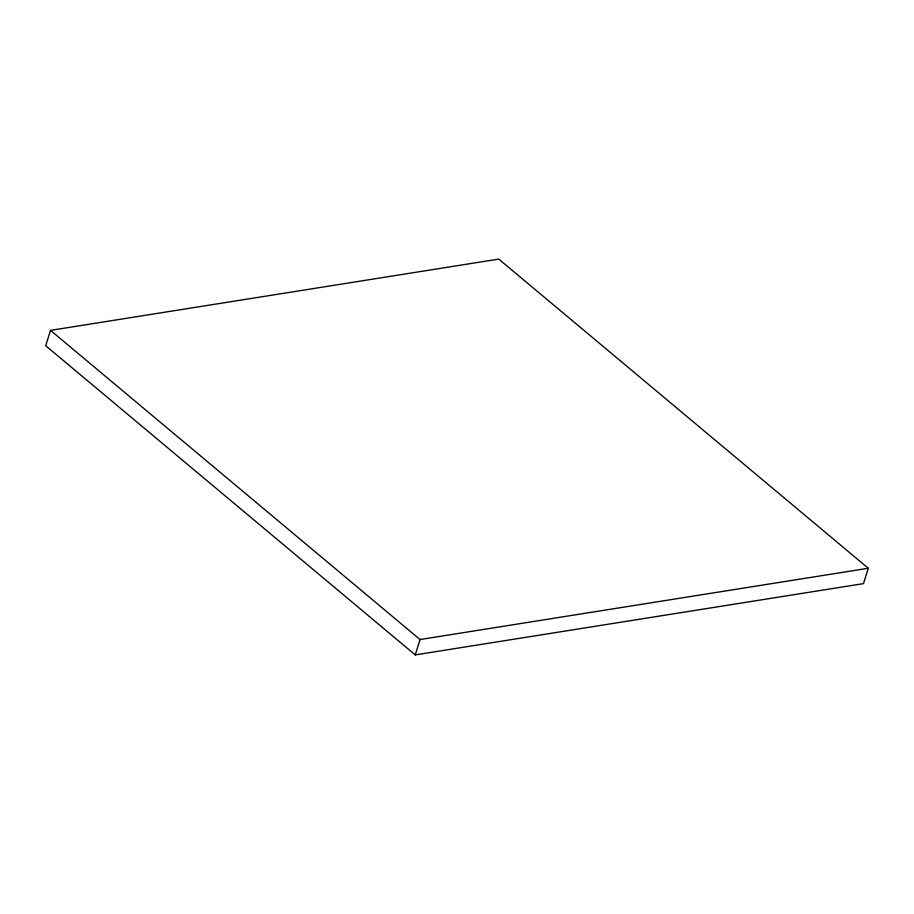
<?xml version="1.0" encoding="UTF-8"?>
<svg xmlns="http://www.w3.org/2000/svg" width="914" height="914" viewBox="0 0 914 914"><rect width="100%" height="100%" fill="white"/><g stroke="black" fill="none" stroke-linecap="round" stroke-linejoin="round"><path stroke-width="1.37" d="M50.521 330.377L45.7 345.743L415.242 654.904L863.479 583.623L868.3 568.257L498.758 259.096L50.521 330.377L420.052 639.537L868.3 568.257M415.242 654.904L420.052 639.537"/></g></svg>
